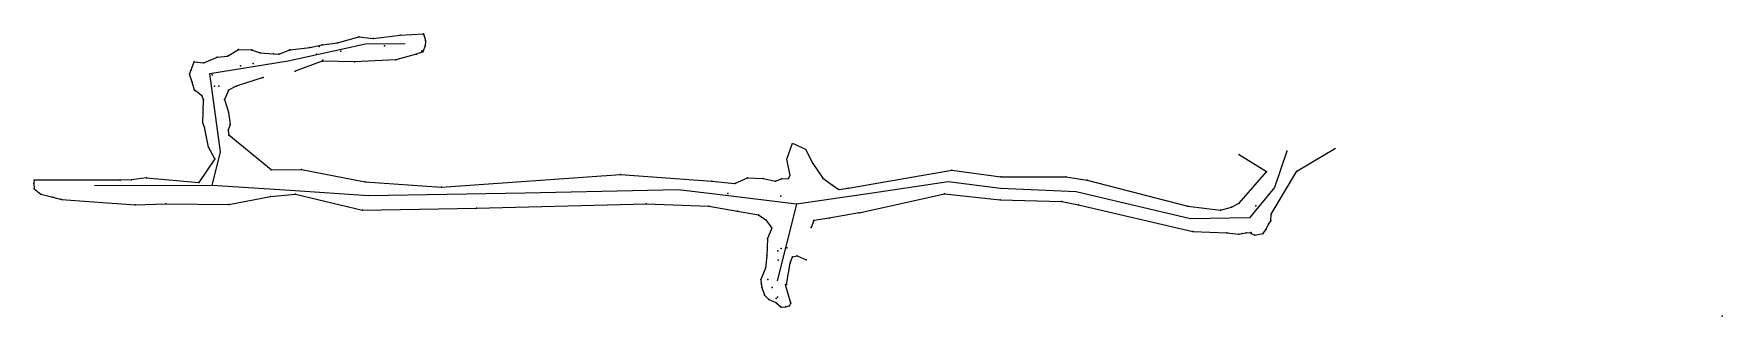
# Model space of a CAD drawing. Header units: millimetres. Extents: x 516865 to 517078, y 4400470 to 4400505.
import ezdxf

# ---------------------------------------------------------------- set-up
doc = ezdxf.new("R2010")
doc.units = ezdxf.units.MM
for name, color, linetype, lineweight in [('GAL370_415_KR1_TR', 2, 'Continuous', 0), ('GAL370_415_KR1_TR2', 40, 'Continuous', 0), ('GEOFENCE', 1, 'Continuous', 0), ('INIT_COORD', 5, 'Continuous', 0)]:
    doc.layers.add(name, color=color, linetype=linetype, lineweight=lineweight)

msp = doc.modelspace()

# ---------------------------------------------------------------- linework, layer by layer
at = {"layer": 'GAL370_415_KR1_TR', "lineweight": 0}
for p, q in [((516959.74, 4400489.38, 401.17), (516960.46, 4400491.41, 401.17)), ((516960.46, 4400491.41, 401.17), (516962.07, 4400490.64, 401.17)), ((516962.07, 4400490.64, 401.17), (516963.02, 4400488.84, 401.17)), ((517020.17, 4400487.78, 413.76), (517016.62, 4400489.99, 414.6)), ((517023.98, 4400487.85, 413.82), (517028.83, 4400490.76, 414.5)), ((516894.78, 4400488.05, 390.79), (516898.61, 4400488.06, 391.24)), ((516898.61, 4400488.06, 391.24), (516906.61, 4400486.53, 392.5)), ((516960.14, 4400487.34, 401.17), (516959.74, 4400489.38, 401.17)), ((516963.02, 4400488.84, 401.17), (516964.28, 4400486.98, 401.17)), ((516967.46, 4400485.72, 401.17), (516980.51, 4400488, 406.23)), ((516980.51, 4400488, 406.23), (516986.67, 4400487.15, 407.55)), ((517016.7, 4400483.83, 412.5), (517020.17, 4400487.78, 413.76)), ((517020.76, 4400482.44, 412.5), (517023.98, 4400487.85, 413.82)), ((516864.91, 4400486.74, 386), (516864.87, 4400486.3, 386)), ((516864.87, 4400486.3, 386), (516864.92, 4400485.65, 386)), ((516875.73, 4400486.72, 387.75), (516864.91, 4400486.74, 386)), ((516864.92, 4400485.65, 386), (516865.75, 4400484.97, 386)), ((516877.18, 4400486.76, 387.98), (516875.73, 4400486.72, 387.75)), ((516879.06, 4400487.04, 388.51), (516877.18, 4400486.76, 387.98)), ((516879.06, 4400487.04, 388.51), (516885.64, 4400486.43, 388.87)), ((516906.61, 4400486.53, 392.5), (516916.22, 4400485.84, 394.41)), ((516916.22, 4400485.84, 394.41), (516938.78, 4400487.45, 398.65)), ((516938.78, 4400487.45, 398.65), (516950.3, 4400486.62, 401.17)), ((516950.3, 4400486.62, 401.17), (516953.16, 4400486.29, 401.17)), ((516953.16, 4400486.29, 401.17), (516954.76, 4400487.01, 401.17)), ((516954.76, 4400487.01, 401.17), (516956.76, 4400486.92, 401.17)), ((516956.76, 4400486.92, 401.17), (516958.29, 4400486.61, 401.17)), ((516958.29, 4400486.61, 401.17), (516959.06, 4400486.88, 401.17)), ((516959.06, 4400486.88, 401.17), (516959.92, 4400486.95, 401.17)), ((516959.92, 4400486.95, 401.17), (516960.14, 4400487.34, 401.17)), ((516964.28, 4400486.98, 401.17), (516965.47, 4400486.11, 401.17)), ((516965.47, 4400486.11, 401.17), (516966.29, 4400485.54, 401.17)), ((516966.29, 4400485.54, 401.17), (516967.46, 4400485.72, 401.17)), ((516986.67, 4400487.15, 407.55), (516994.86, 4400487.14, 408.83)), ((516994.86, 4400487.14, 408.83), (516997.55, 4400486.72, 409.17)), ((516997.55, 4400486.72, 409.17), (517010.23, 4400483.43, 411.56)), ((516865.75, 4400484.97, 386), (516867.28, 4400484.57, 386.06)), ((516867.28, 4400484.57, 386.06), (516868.37, 4400484.28, 386.25)), ((516868.37, 4400484.28, 386.25), (516877.64, 4400483.62, 387.91)), ((516877.64, 4400483.62, 387.91), (516881.49, 4400483.76, 388.71)), ((516881.49, 4400483.76, 388.71), (516889.45, 4400483.67, 389.69)), ((516889.45, 4400483.67, 389.69), (516894.7, 4400484.68, 390.79)), ((516894.7, 4400484.68, 390.79), (516897.84, 4400484.95, 391.26)), ((516897.84, 4400484.95, 391.26), (516906.28, 4400482.96, 392.71)), ((516920.64, 4400483.19, 395.15), (516942.02, 4400483.76, 398.91)), ((516942.02, 4400483.76, 398.91), (516949.91, 4400483.43, 401.17)), ((516949.91, 4400483.43, 401.17), (516953.51, 4400482.82, 401.17)), ((516968.86, 4400482.62, 401.17), (516979.59, 4400484.99, 406.23)), ((516979.59, 4400484.99, 406.23), (516986.62, 4400484.23, 407.55)), ((516986.62, 4400484.23, 407.55), (516994.36, 4400484.03, 408.83)), ((516994.36, 4400484.03, 408.83), (516996.45, 4400483.62, 409.17)), ((516996.45, 4400483.62, 408.81), (516996.48, 4400483.61, 409.02)), ((516996.48, 4400483.61, 409.17), (517010.88, 4400480.27, 411.59)), ((517010.23, 4400483.43, 411.56), (517014.36, 4400482.93, 412.5)), ((517014.36, 4400482.93, 412.5), (517015.73, 4400483.32, 412.5)), ((517015.73, 4400483.32, 412.5), (517016.7, 4400483.83, 412.5)), ((516906.28, 4400482.96, 392.71), (516920.64, 4400483.19, 395.15)), ((516953.51, 4400482.82, 401.17), (516956.17, 4400482.36, 401.17)), ((516956.17, 4400482.36, 401.17), (516957.08, 4400481.72, 401.17)), ((516957.08, 4400481.72, 401.17), (516957.85, 4400480.69, 401.17)), ((516963.14, 4400481.64, 401.17), (516962.81, 4400480.74, 401.17)), ((516965.05, 4400481.92, 401.17), (516963.14, 4400481.64, 401.17)), ((516968.86, 4400482.62, 401.17), (516965.05, 4400481.92, 401.17)), ((517020.1, 4400480.54, 412.5), (517020.41, 4400481.16, 412.5)), ((517020.41, 4400481.16, 412.5), (517020.7, 4400481.58, 412.5)), ((517020.7, 4400481.58, 412.5), (517020.76, 4400482.44, 412.5)), ((516957.3, 4400479.37, 401.17), (516957.23, 4400477.16, 401.17)), ((516957.85, 4400480.69, 401.17), (516957.3, 4400479.37, 401.17)), ((517010.88, 4400480.27, 411.59), (517015.14, 4400480.1, 412.5)), ((517015.14, 4400480.1, 412.5), (517016.66, 4400479.93, 412.5)), ((517016.66, 4400479.93, 412.5), (517017.07, 4400480, 412.5)), ((517017.07, 4400480, 412.5), (517017.58, 4400480.1, 412.5)), ((517017.58, 4400480.1, 412.5), (517018.24, 4400480.13, 412.5)), ((517018.24, 4400480.13, 412.5), (517018.22, 4400479.99, 412.5)), ((517018.22, 4400479.99, 412.5), (517018.68, 4400479.78, 412.5)), ((517018.68, 4400479.78, 412.5), (517019.73, 4400480, 412.5)), ((517019.73, 4400480, 412.5), (517020.1, 4400480.54, 412.5)), ((516957.23, 4400477.16, 401.17), (516957.04, 4400475.61, 401.17)), ((516960.14, 4400476.25, 401.17), (516960.46, 4400477.07, 401.17)), ((516960.46, 4400477.07, 401.17), (516961.01, 4400477.19, 401.17)), ((516961.01, 4400477.19, 401.17), (516962.15, 4400476.66, 401.17)), ((516957.04, 4400475.61, 401.17), (516956.46, 4400474.21, 401.17)), ((516959.69, 4400473.58, 401.17), (516960.14, 4400476.25, 401.17)), ((516956.46, 4400474.21, 401.17), (516956.49, 4400473.77, 401.17)), ((516956.49, 4400473.77, 401.17), (516956.55, 4400473.54, 401.17)), ((516956.55, 4400473.54, 401.17), (516956.58, 4400473.2, 401.17)), ((516956.58, 4400473.2, 401.17), (516956.91, 4400472.22, 401.17)), ((516959.58, 4400473.5, 401.17), (516959.69, 4400473.58, 401.17)), ((516960.25, 4400471.2, 401.17), (516959.58, 4400473.5, 401.17)), ((516956.91, 4400472.22, 401.17), (516957.48, 4400471.67, 401.17)), ((516957.48, 4400471.67, 401.17), (516958.33, 4400471.3, 401.17)), ((516958.33, 4400471.3, 401.17), (516959.02, 4400470.7, 401.17)), ((516959.02, 4400470.7, 401.17), (516959.59, 4400470.75, 401.17)), ((516959.59, 4400470.75, 401.17), (516960.06, 4400470.86, 401.17)), ((516960.06, 4400470.86, 401.17), (516960.25, 4400471.2, 401.17))]:
    msp.add_line(p, q, dxfattribs=at)
for p in [(516894.78, 4400488.05, 390.79), (516898.61, 4400488.06, 391.24), (516980.51, 4400488, 406.23), (517020.17, 4400487.78, 413.76), (517023.98, 4400487.85, 413.82), (516864.87, 4400486.3, 386), (516864.91, 4400486.74, 386), (516864.92, 4400485.65, 386), (516875.73, 4400486.72, 387.75), (516877.18, 4400486.76, 387.98), (516879.06, 4400487.04, 388.51), (516885.64, 4400486.43, 388.87), (516906.61, 4400486.53, 392.5), (516916.22, 4400485.84, 394.41), (516938.78, 4400487.45, 398.65), (516950.3, 4400486.62, 401.17), (516953.16, 4400486.29, 401.17), (516954.76, 4400487.01, 401.17), (516956.76, 4400486.92, 401.17), (516958.29, 4400486.61, 401.17), (516959.06, 4400486.88, 401.17), (516959.92, 4400486.95, 401.17), (516964.28, 4400486.98, 401.17), (516965.47, 4400486.11, 401.17), (516966.29, 4400485.54, 401.17), (516967.46, 4400485.72, 401.17), (516986.67, 4400487.15, 407.55), (516994.86, 4400487.14, 408.83), (516997.55, 4400486.72, 409.17), (516865.75, 4400484.97, 386), (516867.28, 4400484.57, 386.06), (516868.37, 4400484.28, 386.25), (516877.64, 4400483.62, 387.91), (516881.49, 4400483.76, 388.71), (516889.45, 4400483.67, 389.69), (516894.7, 4400484.68, 390.79), (516897.84, 4400484.95, 391.26), (516942.02, 4400483.76, 398.91), (516949.91, 4400483.43, 401.17), (516952.3, 4400485.04, 401.17), (516958.99, 4400484.69, 401.17), (516979.59, 4400484.99, 406.23), (516986.62, 4400484.23, 407.55), (516994.36, 4400484.03, 408.83), (516996.45, 4400483.62, 409.17), (516996.48, 4400483.61, 409.17), (517010.23, 4400483.43, 411.56), (517015.73, 4400483.32, 412.5), (517016.7, 4400483.83, 412.5), (517018.82, 4400483.47, 412.5), (516906.28, 4400482.96, 392.71), (516920.64, 4400483.19, 395.15), (516953.51, 4400482.82, 401.17), (516956.17, 4400482.36, 401.17), (516957.08, 4400481.72, 401.17), (516963.14, 4400481.64, 401.17), (516965.05, 4400481.92, 401.17), (516968.86, 4400482.62, 401.17), (517014.36, 4400482.93, 412.5), (517020.41, 4400481.16, 412.5), (517020.7, 4400481.58, 412.5), (517020.76, 4400482.44, 412.5), (516957.3, 4400479.37, 401.17), (516957.85, 4400480.69, 401.17), (516962.81, 4400480.74, 401.17), (517010.88, 4400480.27, 411.59), (517015.14, 4400480.1, 412.5), (517016.66, 4400479.93, 412.5), (517017.07, 4400480, 412.5), (517017.58, 4400480.1, 412.5), (517018.22, 4400479.99, 412.5), (517018.24, 4400480.13, 412.5), (517018.68, 4400479.78, 412.5), (517019.73, 4400480, 412.5), (517020.1, 4400480.54, 412.5), (516957.23, 4400477.16, 401.17), (516958.58, 4400477.82, 401.17), (516959, 4400478.1, 401.17), (516959.71, 4400478.19, 401.17), (516960.46, 4400477.07, 401.17), (516961.01, 4400477.19, 401.17), (516957.04, 4400475.61, 401.17), (516958.64, 4400476.63, 401.17), (516960.14, 4400476.25, 401.17), (516962.15, 4400476.66, 401.17), (516956.46, 4400474.21, 401.17), (516956.49, 4400473.77, 401.17), (516956.55, 4400473.54, 401.17), (516956.58, 4400473.2, 401.17), (516957.34, 4400474.18, 401.17), (516957.87, 4400473.2, 401.17), (516959.58, 4400473.5, 401.17), (516959.69, 4400473.58, 401.17), (516956.91, 4400472.22, 401.17), (516957.48, 4400471.67, 401.17), (516958.33, 4400471.3, 401.17), (516958.38, 4400471.81, 401.17), (516958.54, 4400471.98, 401.17), (516959.02, 4400470.7, 401.17), (516959.59, 4400470.75, 401.17), (516960.06, 4400470.86, 401.17), (516960.25, 4400471.2, 401.17)]:
    msp.add_point(p, dxfattribs=at)
at = {"layer": 'GAL370_415_KR1_TR2', "lineweight": 0}
for p, q in [((516903.12, 4400504.08, 386.75), (516905.82, 4400504.84, 386.75)), ((516905.82, 4400504.84, 386.75), (516907.62, 4400504.62, 386.75)), ((516907.62, 4400504.62, 386.75), (516911.04, 4400505.05, 386.75)), ((516911.04, 4400505.05, 386.75), (516913.95, 4400505.22, 386.75)), ((516913.95, 4400505.22, 386.75), (516914.03, 4400504.95, 386.75)), ((516914.03, 4400504.95, 386.75), (516914.2, 4400504.35, 386.75)), ((516887.97, 4400502.26, 386.75), (516889.28, 4400502.37, 386.75)), ((516889.28, 4400502.37, 386.75), (516890.66, 4400503.22, 386.75)), ((516890.66, 4400503.22, 386.75), (516892.29, 4400503.18, 386.75)), ((516892.29, 4400503.18, 386.75), (516892.38, 4400503.13, 386.75)), ((516892.38, 4400503.13, 386.75), (516893.39, 4400502.82, 386.75)), ((516893.39, 4400502.82, 386.75), (516895.08, 4400502.68, 386.75)), ((516895.08, 4400502.68, 386.75), (516895.74, 4400502.62, 386.75)), ((516895.74, 4400502.62, 386.75), (516897.04, 4400503.13, 386.75)), ((516897.04, 4400503.13, 386.75), (516897.15, 4400503.18, 386.75)), ((516897.15, 4400503.18, 386.75), (516899.66, 4400503.49, 386.75)), ((516899.66, 4400503.49, 386.75), (516901.2, 4400503.82, 386.75)), ((516901.2, 4400503.82, 386.75), (516903.12, 4400504.08, 386.75)), ((516913.07, 4400502.65, 386.75), (516910.49, 4400501.91, 386.75)), ((516913.88, 4400502.93, 386.75), (516913.07, 4400502.65, 386.75)), ((516914.19, 4400503.7, 386.75), (516913.88, 4400502.93, 386.75)), ((516914.2, 4400504.35, 386.75), (516914.19, 4400503.7, 386.75)), ((516884.5, 4400500.1, 386.75), (516884.68, 4400500.67, 386.75)), ((516884.68, 4400500.67, 386.75), (516885.08, 4400501.66, 386.75)), ((516885.08, 4400501.66, 386.75), (516886.27, 4400501.53, 386.75)), ((516886.27, 4400501.53, 386.75), (516887.97, 4400502.26, 386.75)), ((516901.19, 4400501.74, 386.75), (516897.81, 4400500.47, 386.75)), ((516905.25, 4400501.68, 386.75), (516901.19, 4400501.74, 386.75)), ((516910.49, 4400501.91, 386.75), (516905.25, 4400501.68, 386.75)), ((516884.81, 4400499.08, 386.75), (516884.5, 4400500.1, 386.75)), ((516885.13, 4400498.11, 386.75), (516884.81, 4400499.08, 386.75)), ((516885.76, 4400497.61, 386.75), (516885.13, 4400498.11, 386.75)), ((516890.37, 4400498.59, 386.75), (516889.39, 4400498.08, 386.75)), ((516893.78, 4400499.68, 386.75), (516890.37, 4400498.59, 386.75)), ((516886.1, 4400497.34, 386.75), (516885.76, 4400497.61, 386.75)), ((516886.24, 4400496.89, 386.75), (516886.1, 4400497.34, 386.75)), ((516886.18, 4400493.91, 386.75), (516886.24, 4400496.89, 386.75)), ((516889.39, 4400498.06, 386.75), (516888.9, 4400496.92, 386.75)), ((516888.9, 4400496.92, 386.75), (516889.38, 4400495.31, 386.75)), ((516889.39, 4400498.08, 386.75), (516889.39, 4400498.06, 386.75)), ((516886.38, 4400493.44, 386.75), (516886.18, 4400493.91, 386.75)), ((516889.38, 4400495.31, 386.75), (516889.62, 4400493.77, 386.75)), ((516886.88, 4400490.9, 386.75), (516886.38, 4400493.44, 386.75)), ((516889.62, 4400493.77, 386.75), (516889.36, 4400493.03, 386.75)), ((516889.36, 4400493.03, 386.75), (516889.42, 4400492.43, 386.75)), ((516894.78, 4400488.05, 390.79), (516889.42, 4400492.43, 386.75)), ((516887.68, 4400489.42, 386.75), (516886.88, 4400490.9, 386.75)), ((516887.68, 4400489.42, 386.75), (516885.64, 4400486.43, 388.87))]:
    msp.add_line(p, q, dxfattribs=at)
for p in [(516905.82, 4400504.84, 386.75), (516907.62, 4400504.62, 386.75), (516911.04, 4400505.05, 386.75), (516913.95, 4400505.22, 386.75), (516914.03, 4400504.95, 386.75), (516889.28, 4400502.37, 386.75), (516889.28, 4400502.37, 386.75), (516890.66, 4400503.22, 386.75), (516892.29, 4400503.18, 386.75), (516892.38, 4400503.13, 386.75), (516893.39, 4400502.82, 386.75), (516895.08, 4400502.68, 386.75), (516895.74, 4400502.62, 386.75), (516897.04, 4400503.13, 386.75), (516897.15, 4400503.18, 386.75), (516899.66, 4400503.49, 386.75), (516900.48, 4400502.63, 386.75), (516900.81, 4400503.59, 386.75), (516901.2, 4400503.82, 386.75), (516903.12, 4400504.08, 386.75), (516903.55, 4400503, 386.75), (516909.05, 4400503.67, 386.75), (516913.07, 4400502.65, 386.75), (516913.76, 4400503.05, 386.75), (516913.88, 4400502.93, 386.75), (516914.19, 4400503.7, 386.75), (516914.2, 4400504.35, 386.75), (516884.68, 4400500.67, 386.75), (516885.08, 4400501.66, 386.75), (516886.27, 4400501.53, 386.75), (516887.97, 4400502.26, 386.75), (516890.9, 4400501.17, 386.75), (516892.5, 4400501.45, 386.75), (516897.81, 4400500.47, 386.75), (516901.19, 4400501.74, 386.75), (516901.28, 4400501.88, 386.75), (516905.25, 4400501.68, 386.75), (516910.49, 4400501.91, 386.75), (516884.5, 4400500.1, 386.75), (516884.81, 4400499.08, 386.75), (516885.13, 4400498.11, 386.75), (516887.35, 4400500.03, 386.75), (516887.62, 4400498.61, 386.75), (516888.18, 4400498.59, 386.75), (516890.37, 4400498.59, 386.75), (516893.78, 4400499.68, 386.75), (516885.76, 4400497.61, 386.75), (516886.1, 4400497.34, 386.75), (516886.24, 4400496.89, 386.75), (516888.9, 4400496.92, 386.75), (516889.39, 4400498.08, 386.75), (516889.39, 4400498.06, 386.75), (516886.18, 4400493.91, 386.75), (516889.38, 4400495.31, 386.75), (516886.38, 4400493.44, 386.75), (516889.36, 4400493.03, 386.75), (516889.42, 4400492.43, 386.75), (516889.62, 4400493.77, 386.75), (516886.88, 4400490.9, 386.75), (516887.68, 4400489.42, 386.75)]:
    msp.add_point(p, dxfattribs=at)
at = {"layer": 'GEOFENCE'}
for p, q in [((516896.9, 4400501.78, 386.76), (516906.66, 4400503.96, 386.74)), ((516906.66, 4400503.96, 386.74), (516911.66, 4400504, 386.75)), ((516887.03, 4400500.2, 386.73), (516896.9, 4400501.78, 386.76)), ((516888.39, 4400490.3, 387.11), (516887.03, 4400500.2, 386.73)), ((516887.33, 4400486.07, 389.54), (516888.39, 4400490.3, 387.11)), ((517022.72, 4400490.37, 414.55), (517021.18, 4400485.8, 413.25)), ((516887.33, 4400486.07, 389.54), (516872.52, 4400486.01, 387.2)), ((516897.18, 4400485.41, 391.12), (516887.33, 4400486.07, 389.54)), ((516907.04, 4400484.76, 392.7), (516897.18, 4400485.41, 391.12)), ((516946.05, 4400485.52, 401.22), (516936.41, 4400485.3, 398.56)), ((516951.01, 4400484.91, 401.16), (516946.05, 4400485.52, 401.22)), ((516980.05, 4400486.5, 406.23), (516970.5, 4400485.11, 403.63)), ((516986.64, 4400485.69, 407.55), (516980.05, 4400486.5, 406.23)), ((516996.17, 4400485.27, 409.07), (516986.64, 4400485.69, 407.55)), ((517021.18, 4400485.8, 413.25), (517018.01, 4400481.99, 412.56)), ((516916.91, 4400484.92, 394.3), (516907.04, 4400484.76, 392.7)), ((516926.78, 4400485.09, 395.89), (516916.91, 4400484.92, 394.3)), ((516936.41, 4400485.3, 398.56), (516926.78, 4400485.09, 395.89)), ((516960.94, 4400483.71, 401.03), (516951.01, 4400484.91, 401.16)), ((516960.94, 4400483.71, 401.03), (516958.53, 4400474.01, 401.14)), ((516970.5, 4400485.11, 403.63), (516960.94, 4400483.71, 401.03)), ((517000.96, 4400484.13, 409.9), (516996.17, 4400485.27, 409.07)), ((517010.56, 4400481.85, 411.57), (517000.96, 4400484.13, 409.9)), ((517018.01, 4400481.99, 412.56), (517010.56, 4400481.85, 411.57))]:
    msp.add_line(p, q, dxfattribs=at)
at = {"layer": 'INIT_COORD'}
for p in [(517022.72, 4400490.37, 414.55), (517077.56, 4400469.55, 369.15)]:
    msp.add_point(p, dxfattribs=at)

doc.saveas('drawing.dxf')
